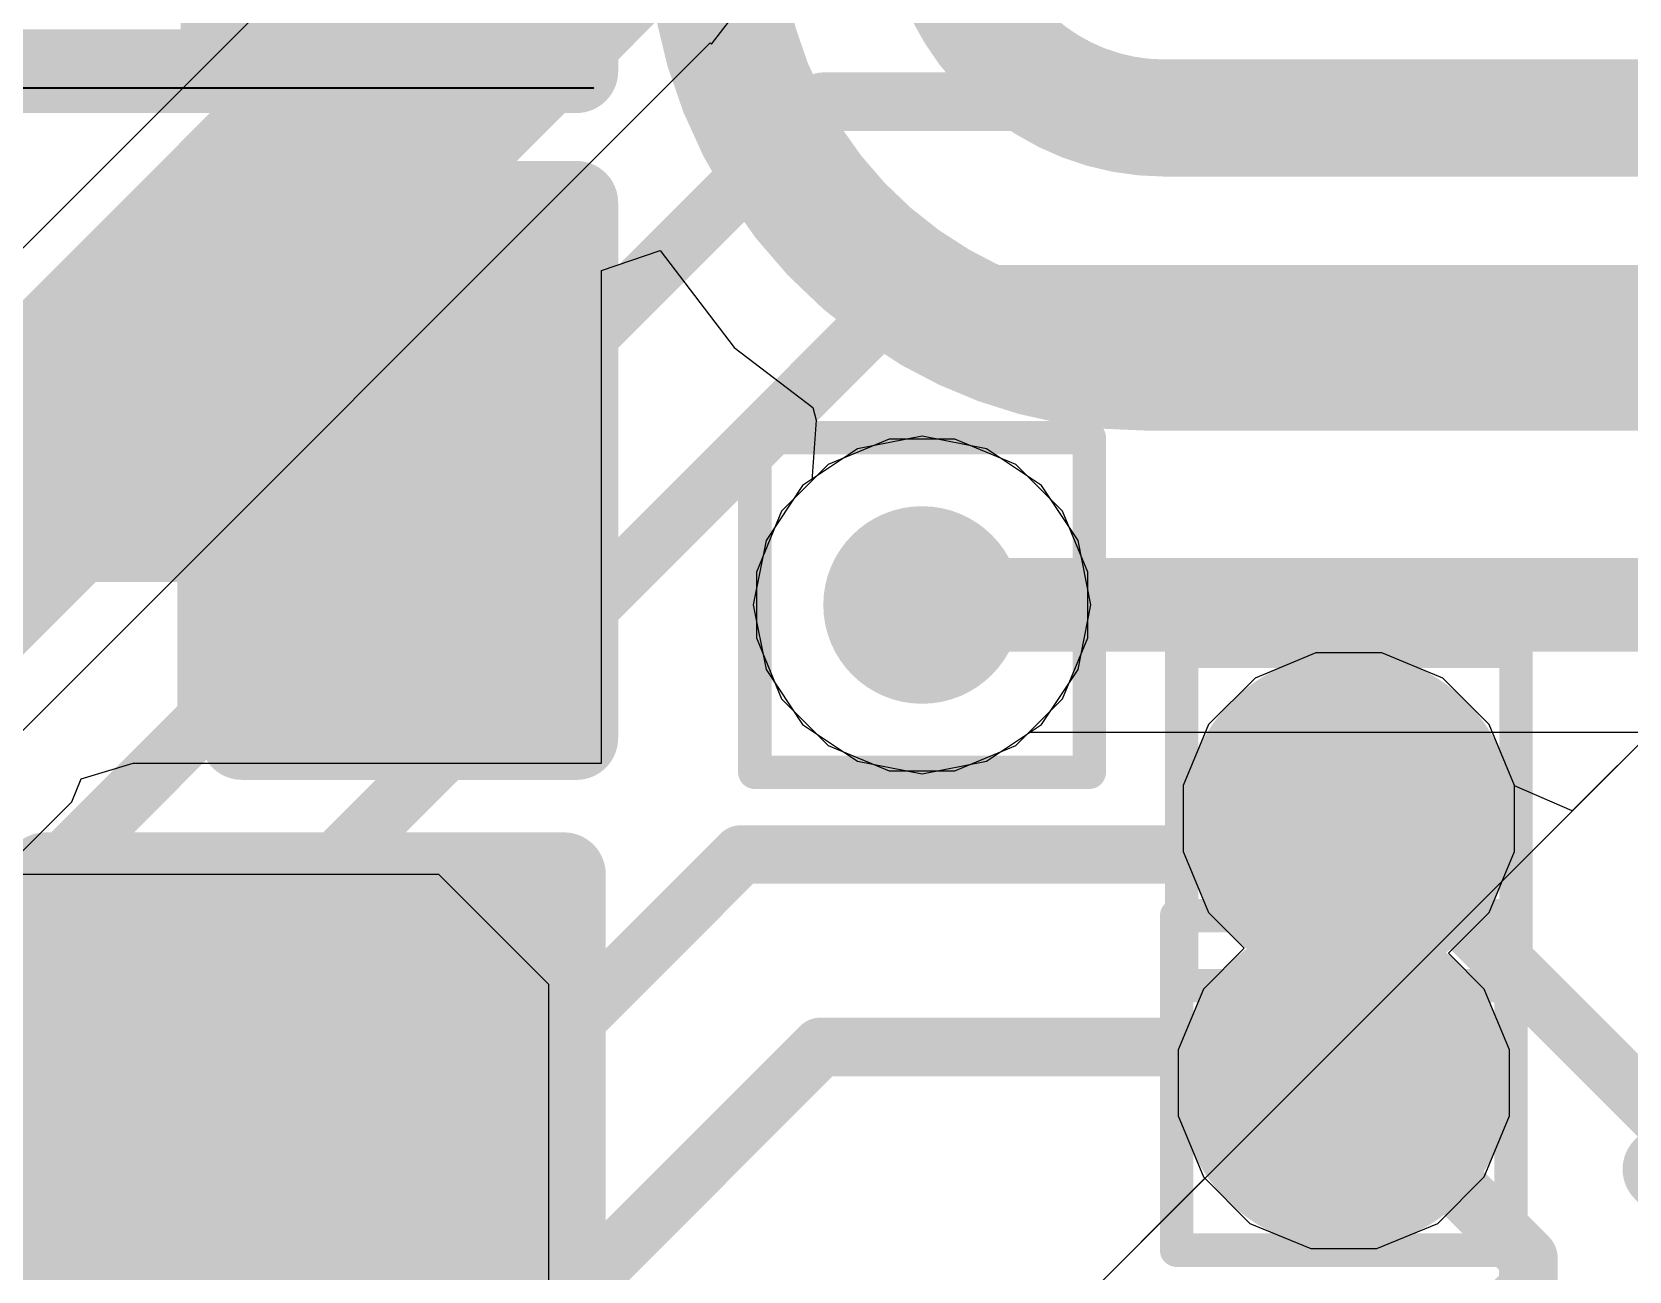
# Model space of a CAD drawing. Header units: inches. Extents: x -6 to 284, y -12 to 154.
# Drawn here: x 41.192 to 43.618, y 10.993 to 12.875 of the extents above; entities that cross this region are included whole.
import ezdxf

# ---------------------------------------------------------------- set-up
doc = ezdxf.new("R2010")
doc.units = ezdxf.units.IN
for name, color, linetype in [('Bottom Layer', 5, 'Continuous'), ('Bottom Overlay', 54, 'Continuous'), ('Bottom Paste', 16, 'Continuous'), ('Bottom Solder', 6, 'Continuous'), ('Drill Drawing', 1, 'Continuous'), ('GND-1', 16, 'Continuous'), ('GND-2', 90, 'Continuous'), ('GND-3', 216, 'Continuous'), ('GND-4', 54, 'Continuous'), ('PWR-1', 156, 'Continuous'), ('PWR-2', 130, 'Continuous'), ('Signal L1', 76, 'Continuous'), ('Signal L2', 6, 'Continuous'), ('Top Layer', 1, 'Continuous'), ('Top Overlay', 2, 'Continuous'), ('Top Paste', 8, 'Continuous'), ('Top Solder', 216, 'Continuous'), ('Via Holes', 16, 'Continuous')]:
    doc.layers.add(name, color=color, linetype=linetype)

# ---------------------------------------------------------------- blocks, each defined once
blk = doc.blocks.new('R___0201_186')
at = {"layer": 'Top Layer'}
for points in [[(-0.41, 0.185), (-0.14, 0.185), (-0.14, -0.185), (-0.41, -0.185)], [(0.14, 0.185), (0.41, 0.185), (0.41, -0.185), (0.14, -0.185)]]:
    blk.add_hatch(color=1, dxfattribs=at).paths.add_polyline_path(points)
at = {"layer": 'Top Paste'}
for points in [[(-0.41, 0.185), (-0.14, 0.185), (-0.14, -0.185), (-0.41, -0.185)], [(0.14, 0.185), (0.41, 0.185), (0.41, -0.185), (0.14, -0.185)]]:
    blk.add_hatch(color=8, dxfattribs=at).paths.add_polyline_path(points)
at = {"layer": 'Top Solder'}
for points in [[(-0.465, 0.24), (-0.085, 0.24), (-0.085, -0.24), (-0.465, -0.24)], [(0.085, 0.24), (0.465, 0.24), (0.465, -0.24), (0.085, -0.24)]]:
    blk.add_hatch(color=216, dxfattribs=at).paths.add_polyline_path(points)
at = {"layer": 'Top Overlay'}
for points in [[(-0.4826, 0.254, 0.127, 0.127, 0), (-0.4826, -0.254, 0.127, 0.127, 0)], [(0.4826, 0.254, 0.127, 0.127, 0), (-0.4826, 0.254, 0.127, 0.127, 0)], [(0.4826, 0.254, 0.127, 0.127, 0), (0.4826, -0.254, 0.127, 0.127, 0)], [(0.4826, -0.254, 0.127, 0.127, 0), (-0.4826, -0.254, 0.127, 0.127, 0)]]:
    blk.add_lwpolyline(points, format="xyseb", dxfattribs=at)
for points in [[(-0.5143, 0.254, 0.0635, 0.0635, 1), (-0.4508, 0.254, 0.0635, 0.0635, 1)], [(-0.5143, 0.254, 0.0635, 0.0635, 1), (-0.4508, 0.254, 0.0635, 0.0635, 1)], [(0.4508, 0.254, 0.0635, 0.0635, 1), (0.5143, 0.254, 0.0635, 0.0635, 1)], [(0.4508, 0.254, 0.0635, 0.0635, 1), (0.5143, 0.254, 0.0635, 0.0635, 1)], [(-0.5143, -0.254, 0.0635, 0.0635, 1), (-0.4508, -0.254, 0.0635, 0.0635, 1)], [(-0.5143, -0.254, 0.0635, 0.0635, 1), (-0.4508, -0.254, 0.0635, 0.0635, 1)], [(0.4508, -0.254, 0.0635, 0.0635, 1), (0.5143, -0.254, 0.0635, 0.0635, 1)], [(0.4508, -0.254, 0.0635, 0.0635, 1), (0.5143, -0.254, 0.0635, 0.0635, 1)]]:
    blk.add_lwpolyline(points, format="xyseb", close=True, dxfattribs=at)
blk = doc.blocks.new('R___0201_187')
at = {"layer": 'Top Layer'}
for points in [[(-0.41, 0.185), (-0.14, 0.185), (-0.14, -0.185), (-0.41, -0.185)], [(0.14, 0.185), (0.41, 0.185), (0.41, -0.185), (0.14, -0.185)]]:
    blk.add_hatch(color=1, dxfattribs=at).paths.add_polyline_path(points)
at = {"layer": 'Top Paste'}
for points in [[(-0.41, 0.185), (-0.14, 0.185), (-0.14, -0.185), (-0.41, -0.185)], [(0.14, 0.185), (0.41, 0.185), (0.41, -0.185), (0.14, -0.185)]]:
    blk.add_hatch(color=8, dxfattribs=at).paths.add_polyline_path(points)
at = {"layer": 'Top Solder'}
for points in [[(-0.465, 0.24), (-0.085, 0.24), (-0.085, -0.24), (-0.465, -0.24)], [(0.085, 0.24), (0.465, 0.24), (0.465, -0.24), (0.085, -0.24)]]:
    blk.add_hatch(color=216, dxfattribs=at).paths.add_polyline_path(points)
at = {"layer": 'Top Overlay'}
for points in [[(0.4826, 0.254, 0.127, 0.127, 0), (-0.4826, 0.254, 0.127, 0.127, 0)], [(-0.4826, 0.254, 0.127, 0.127, 0), (-0.4826, -0.254, 0.127, 0.127, 0)], [(0.4826, 0.254, 0.127, 0.127, 0), (0.4826, -0.254, 0.127, 0.127, 0)], [(0.4826, -0.254, 0.127, 0.127, 0), (-0.4826, -0.254, 0.127, 0.127, 0)]]:
    blk.add_lwpolyline(points, format="xyseb", dxfattribs=at)
for points in [[(-0.5143, 0.254, 0.0635, 0.0635, 1), (-0.4508, 0.254, 0.0635, 0.0635, 1)], [(-0.5143, 0.254, 0.0635, 0.0635, 1), (-0.4508, 0.254, 0.0635, 0.0635, 1)], [(0.4508, 0.254, 0.0635, 0.0635, 1), (0.5143, 0.254, 0.0635, 0.0635, 1)], [(0.4508, 0.254, 0.0635, 0.0635, 1), (0.5143, 0.254, 0.0635, 0.0635, 1)], [(-0.5143, -0.254, 0.0635, 0.0635, 1), (-0.4508, -0.254, 0.0635, 0.0635, 1)], [(-0.5143, -0.254, 0.0635, 0.0635, 1), (-0.4508, -0.254, 0.0635, 0.0635, 1)], [(0.4508, -0.254, 0.0635, 0.0635, 1), (0.5143, -0.254, 0.0635, 0.0635, 1)], [(0.4508, -0.254, 0.0635, 0.0635, 1), (0.5143, -0.254, 0.0635, 0.0635, 1)]]:
    blk.add_lwpolyline(points, format="xyseb", close=True, dxfattribs=at)
blk = doc.blocks.new('R___0402_B_213')
at = {"layer": 'Bottom Layer'}
for points in [[(-0.2413, 0.3175), (-0.2413, -0.3175), (-0.6985, -0.3175), (-0.6985, 0.3175)], [(0.6985, 0.3175), (0.6985, -0.3175), (0.2413, -0.3175), (0.2413, 0.3175)]]:
    blk.add_hatch(color=5, dxfattribs=at).paths.add_polyline_path(points)
at = {"layer": 'Bottom Paste'}
for points in [[(-0.2413, 0.3175), (-0.2413, -0.3175), (-0.6985, -0.3175), (-0.6985, 0.3175)], [(0.6985, 0.3175), (0.6985, -0.3175), (0.2413, -0.3175), (0.2413, 0.3175)]]:
    blk.add_hatch(color=16, dxfattribs=at).paths.add_polyline_path(points)
at = {"layer": 'Bottom Solder'}
for points in [[(-0.1863, 0.3725), (-0.1863, -0.3725), (-0.7535, -0.3725), (-0.7535, 0.3725)], [(0.7535, 0.3725), (0.7535, -0.3725), (0.1863, -0.3725), (0.1863, 0.3725)]]:
    blk.add_hatch(color=6, dxfattribs=at).paths.add_polyline_path(points)
at = {"layer": 'Bottom Overlay'}
for points in [[(-0.7874, 0.4064, 0.127, 0.127, 0), (-0.7874, -0.4064, 0.127, 0.127, 0)], [(0.7874, 0.4064, 0.127, 0.127, 0), (-0.7874, 0.4064, 0.127, 0.127, 0)], [(0.7874, 0.4064, 0.127, 0.127, 0), (0.7874, -0.4064, 0.127, 0.127, 0)], [(0.8128, 0.4318, 0.00323, 0.00323, 0), (-0.8128, 0.4318, 0.00323, 0.00323, 0)], [(0.7874, -0.4064, 0.127, 0.127, 0), (-0.7874, -0.4064, 0.127, 0.127, 0)]]:
    blk.add_lwpolyline(points, format="xyseb", dxfattribs=at)
for points in [[(-0.8191, 0.4064, 0.0635, 0.0635, 1), (-0.7556, 0.4064, 0.0635, 0.0635, 1)], [(-0.8191, 0.4064, 0.0635, 0.0635, 1), (-0.7556, 0.4064, 0.0635, 0.0635, 1)], [(0.7556, 0.4064, 0.0635, 0.0635, 1), (0.8191, 0.4064, 0.0635, 0.0635, 1)], [(0.7556, 0.4064, 0.0635, 0.0635, 1), (0.8191, 0.4064, 0.0635, 0.0635, 1)], [(-0.8136, 0.4318, 0.00161, 0.00161, 1), (-0.812, 0.4318, 0.00161, 0.00161, 1)], [(0.812, 0.4318, 0.00161, 0.00161, 1), (0.8136, 0.4318, 0.00161, 0.00161, 1)], [(-0.8191, -0.4064, 0.0635, 0.0635, 1), (-0.7556, -0.4064, 0.0635, 0.0635, 1)], [(-0.8191, -0.4064, 0.0635, 0.0635, 1), (-0.7556, -0.4064, 0.0635, 0.0635, 1)], [(0.7556, -0.4064, 0.0635, 0.0635, 1), (0.8191, -0.4064, 0.0635, 0.0635, 1)], [(0.7556, -0.4064, 0.0635, 0.0635, 1), (0.8191, -0.4064, 0.0635, 0.0635, 1)]]:
    blk.add_lwpolyline(points, format="xyseb", close=True, dxfattribs=at)
blk = doc.blocks.new('C___0603_B_406')
at = {"layer": 'Bottom Layer'}
blk.add_hatch(color=5, dxfattribs=at).paths.add_polyline_path([(-1.143, -0.4445), (-1.143, 0.4445), (-0.381, 0.4445), (-0.381, -0.4445)])
at = {"layer": 'Bottom Paste'}
blk.add_hatch(color=16, dxfattribs=at).paths.add_polyline_path([(-1.143, -0.4445), (-1.143, 0.4445), (-0.381, 0.4445), (-0.381, -0.4445)])
at = {"layer": 'Bottom Solder'}
blk.add_hatch(color=6, dxfattribs=at).paths.add_polyline_path([(-1.203, -0.5045), (-1.203, 0.5045), (-0.321, 0.5045), (-0.321, -0.5045)])
at = {"layer": 'Bottom Overlay'}
for points in [[(-1.2446, 0.5334, 0.127, 0.127, 0), (-1.2446, -0.5334, 0.127, 0.127, 0)], [(-0.4572, -0.5334, 0.127, 0.127, 0), (-1.2446, -0.5334, 0.127, 0.127, 0)]]:
    blk.add_lwpolyline(points, format="xyseb", dxfattribs=at)
for points in [[(-1.2764, -0.5334, 0.0635, 0.0635, 1), (-1.2128, -0.5334, 0.0635, 0.0635, 1)], [(-1.2764, -0.5334, 0.0635, 0.0635, 1), (-1.2128, -0.5334, 0.0635, 0.0635, 1)], [(-0.4889, -0.5334, 0.0635, 0.0635, 1), (-0.4254, -0.5334, 0.0635, 0.0635, 1)]]:
    blk.add_lwpolyline(points, format="xyseb", close=True, dxfattribs=at)
blk = doc.blocks.new('C___0402_B_432')
at = {"layer": 'Bottom Layer'}
for points in [[(-0.2413, 0.3175), (-0.2413, -0.3175), (-0.6985, -0.3175), (-0.6985, 0.3175)], [(0.6985, 0.3175), (0.6985, -0.3175), (0.2413, -0.3175), (0.2413, 0.3175)]]:
    blk.add_hatch(color=5, dxfattribs=at).paths.add_polyline_path(points)
at = {"layer": 'Bottom Paste'}
for points in [[(-0.2413, 0.3175), (-0.2413, -0.3175), (-0.6985, -0.3175), (-0.6985, 0.3175)], [(0.6985, 0.3175), (0.6985, -0.3175), (0.2413, -0.3175), (0.2413, 0.3175)]]:
    blk.add_hatch(color=16, dxfattribs=at).paths.add_polyline_path(points)
at = {"layer": 'Bottom Solder'}
for points in [[(-0.1813, 0.3775), (-0.1813, -0.3775), (-0.7585, -0.3775), (-0.7585, 0.3775)], [(0.7585, 0.3775), (0.7585, -0.3775), (0.1813, -0.3775), (0.1813, 0.3775)]]:
    blk.add_hatch(color=6, dxfattribs=at).paths.add_polyline_path(points)
at = {"layer": 'Bottom Overlay'}
for points in [[(-0.7874, -0.4064, 0.127, 0.127, 0), (-0.7874, 0.4064, 0.127, 0.127, 0)], [(-0.7874, 0.4064, 0.127, 0.127, 0), (-0.2794, 0.4064, 0.127, 0.127, 0)], [(0.2794, 0.4064, 0.127, 0.127, 0), (0.7874, 0.4064, 0.127, 0.127, 0)], [(0.7874, -0.4064, 0.127, 0.127, 0), (0.7874, 0.4064, 0.127, 0.127, 0)], [(-0.7874, -0.4064, 0.127, 0.127, 0), (-0.2794, -0.4064, 0.127, 0.127, 0)], [(0.2794, -0.4064, 0.127, 0.127, 0), (0.7874, -0.4064, 0.127, 0.127, 0)]]:
    blk.add_lwpolyline(points, format="xyseb", dxfattribs=at)
for points in [[(-0.8191, 0.4064, 0.0635, 0.0635, 1), (-0.7556, 0.4064, 0.0635, 0.0635, 1)], [(-0.8191, 0.4064, 0.0635, 0.0635, 1), (-0.7556, 0.4064, 0.0635, 0.0635, 1)], [(-0.3111, 0.4064, 0.0635, 0.0635, 1), (-0.2477, 0.4064, 0.0635, 0.0635, 1)], [(0.2477, 0.4064, 0.0635, 0.0635, 1), (0.3111, 0.4064, 0.0635, 0.0635, 1)], [(0.7556, 0.4064, 0.0635, 0.0635, 1), (0.8191, 0.4064, 0.0635, 0.0635, 1)], [(0.7556, 0.4064, 0.0635, 0.0635, 1), (0.8191, 0.4064, 0.0635, 0.0635, 1)], [(-0.8191, -0.4064, 0.0635, 0.0635, 1), (-0.7556, -0.4064, 0.0635, 0.0635, 1)], [(-0.8191, -0.4064, 0.0635, 0.0635, 1), (-0.7556, -0.4064, 0.0635, 0.0635, 1)], [(-0.3111, -0.4064, 0.0635, 0.0635, 1), (-0.2477, -0.4064, 0.0635, 0.0635, 1)], [(0.2477, -0.4064, 0.0635, 0.0635, 1), (0.3111, -0.4064, 0.0635, 0.0635, 1)], [(0.7556, -0.4064, 0.0635, 0.0635, 1), (0.8191, -0.4064, 0.0635, 0.0635, 1)], [(0.7556, -0.4064, 0.0635, 0.0635, 1), (0.8191, -0.4064, 0.0635, 0.0635, 1)]]:
    blk.add_lwpolyline(points, format="xyseb", close=True, dxfattribs=at)

msp = doc.modelspace()

# ---------------------------------------------------------------- hatches: boundary and pattern name
at = {"layer": 'Bottom Layer'}
h = msp.add_hatch(color=5, dxfattribs=at)
edge = h.paths.add_edge_path()
edge.add_arc((42.544, 12.0046), 0.15, 0, 360)
at = {"layer": 'GND-1'}
h = msp.add_hatch(color=16, dxfattribs=at)
edge = h.paths.add_edge_path()
edge.add_arc((42.544, 12.0046), 0.15, 0, 360)
h = msp.add_hatch(color=16, dxfattribs=at)
edge = h.paths.add_edge_path()
edge.add_arc((43.1923, 11.6805), 0.15, 0, 360)
h = msp.add_hatch(color=16, dxfattribs=at)
edge = h.paths.add_edge_path()
edge.add_arc((43.1847, 11.2789), 0.15, 0, 360)
at = {"layer": 'GND-2'}
h = msp.add_hatch(color=90, dxfattribs=at)
edge = h.paths.add_edge_path()
edge.add_arc((42.544, 12.0046), 0.15, 0, 360)
at = {"layer": 'GND-3'}
h = msp.add_hatch(color=216, dxfattribs=at)
edge = h.paths.add_edge_path()
edge.add_arc((42.544, 12.0046), 0.15, 0, 360)
at = {"layer": 'GND-4'}
h = msp.add_hatch(color=54, dxfattribs=at)
edge = h.paths.add_edge_path()
edge.add_arc((42.544, 12.0046), 0.15, 0, 360)
at = {"layer": 'PWR-1'}
h = msp.add_hatch(color=156, dxfattribs=at)
edge = h.paths.add_edge_path()
edge.add_arc((42.544, 12.0046), 0.15, 0, 360)
at = {"layer": 'PWR-2'}
h = msp.add_hatch(color=130, dxfattribs=at)
edge = h.paths.add_edge_path()
edge.add_arc((42.544, 12.0046), 0.15, 0, 360)
at = {"layer": 'Signal L1'}
h = msp.add_hatch(color=76, dxfattribs=at)
edge = h.paths.add_edge_path()
edge.add_arc((42.544, 12.0046), 0.15, 0, 360)
h = msp.add_hatch(color=76, dxfattribs=at)
edge = h.paths.add_edge_path()
edge.add_arc((43.1923, 11.6805), 0.15, 0, 360)
h = msp.add_hatch(color=76, dxfattribs=at)
edge = h.paths.add_edge_path()
edge.add_arc((43.1847, 11.2789), 0.15, 0, 360)
at = {"layer": 'Signal L2'}
h = msp.add_hatch(color=6, dxfattribs=at)
edge = h.paths.add_edge_path()
edge.add_arc((42.544, 12.0046), 0.15, 0, 360)
at = {"layer": 'Top Layer'}
h = msp.add_hatch(color=1, dxfattribs=at)
edge = h.paths.add_edge_path()
edge.add_arc((42.544, 12.0046), 0.15, 0, 360)
h = msp.add_hatch(color=1, dxfattribs=at)
edge = h.paths.add_edge_path()
edge.add_arc((43.1923, 11.6805), 0.15, 0, 360)
h = msp.add_hatch(color=1, dxfattribs=at)
edge = h.paths.add_edge_path()
edge.add_arc((43.1847, 11.2789), 0.15, 0, 360)
at = {"layer": 'Top Solder'}
h = msp.add_hatch(color=216, dxfattribs=at)
edge = h.paths.add_edge_path()
edge.add_arc((43.1923, 11.6805), 0.2516, 0, 360)
h = msp.add_hatch(color=216, dxfattribs=at)
edge = h.paths.add_edge_path()
edge.add_arc((43.1847, 11.2789), 0.2516, 0, 360)
at = {"layer": 'Via Holes'}
h = msp.add_hatch(color=7, dxfattribs=at)
edge = h.paths.add_edge_path()
edge.add_arc((42.544, 12.0046), 0.075, 0, 360)
h = msp.add_hatch(color=7, dxfattribs=at)
edge = h.paths.add_edge_path()
edge.add_arc((43.1923, 11.6805), 0.075, 0, 360)
h = msp.add_hatch(color=7, dxfattribs=at)
edge = h.paths.add_edge_path()
edge.add_arc((43.1847, 11.2789), 0.075, 0, 360)

# ---------------------------------------------------------------- linework, layer by layer
at = {"layer": 'Bottom Layer'}
for p, q in [((42.0571, 12.5124), (42.146, 12.5426)), ((42.146, 12.5426), (42.2586, 12.3958)), ((42.0571, 11.7644), (42.0571, 12.5124)), ((42.2586, 12.3958), (42.3779, 12.3043)), ((42.3779, 12.3043), (42.3831, 12.2852)), ((42.3831, 12.2852), (42.3767, 12.1931)), ((42.3767, 12.1931), (42.3307, 12.1471)), ((42.3307, 12.1471), (42.2924, 12.0546)), ((42.2924, 12.0546), (42.2924, 11.9545)), ((42.2924, 11.9545), (42.3307, 11.8621)), ((42.3307, 11.8621), (42.4015, 11.7913)), ((42.4015, 11.7913), (42.4939, 11.753)), ((42.594, 11.753), (42.6865, 11.7913)), ((42.6865, 11.7913), (42.7067, 11.8114)), ((42.7067, 11.8114), (44.2078, 11.8114)), ((41.2669, 11.7404), (41.3459, 11.7644)), ((41.3459, 11.7644), (41.3704, 11.7644)), ((41.3704, 11.7644), (42.0571, 11.7644)), ((42.4939, 11.753), (42.594, 11.753)), ((41.2526, 11.7058), (41.2669, 11.7404)), ((40.7286, 11.1818), (41.2526, 11.7058)), ((41.1638, 11.5958), (41.8095, 11.5958)), ((41.8095, 11.5958), (41.9766, 11.4287)), ((41.9766, 11.4287), (41.9766, 7.7096))]:
    msp.add_line(p, q, dxfattribs=at)
for points in [[(42.912, 12.744, 0.1778, 0.1778, -0.414214), (42.5727, 13.0833, 0.1778, 0.1778, 0)], [(41.7015, 12.2089, 0.254, 0.254, 0), (41.7015, 13.0182, 0.254, 0.254, 0)], [(42.5642, 12.4565, 0.2032, 0.2032, -0.267176), (42.2276, 13.0414, 0.2032, 0.2032, 0)], [(42.912, 12.744, 0.1778, 0.1778, 0), (44.5838, 12.744, 0.1778, 0.1778, 0)], [(42.8812, 12.3711, 0.2032, 0.2032, -0.132308), (42.5642, 12.4565, 0.2032, 0.2032, 0)], [(42.8812, 12.3711, 0.2032, 0.2032, 0), (44.5089, 12.3711, 0.2032, 0.2032, 0)], [(41.7015, 12.1073, 0.254, 0.254, 0), (41.7015, 12.2089, 0.254, 0.254, 0)], [(42.544, 12.0046, 0.127, 0.127, 0), (42.5451, 12.0057, 0.127, 0.127, 0)], [(42.5451, 12.0057, 0.127, 0.127, 0), (44.2082, 12.0057, 0.127, 0.127, 0)]]:
    msp.add_lwpolyline(points, format="xyseb", dxfattribs=at)
for points in [[(42.8676, 12.744, 0.0889, 0.0889, 1), (42.9565, 12.744, 0.0889, 0.0889, 1)], [(42.8676, 12.744, 0.0889, 0.0889, 1), (42.9565, 12.744, 0.0889, 0.0889, 1)], [(42.5134, 12.4565, 0.1016, 0.1016, 1), (42.615, 12.4565, 0.1016, 0.1016, 1)], [(42.5134, 12.4565, 0.1016, 0.1016, 1), (42.615, 12.4565, 0.1016, 0.1016, 1)], [(42.8304, 12.3711, 0.1016, 0.1016, 1), (42.932, 12.3711, 0.1016, 0.1016, 1)], [(42.8304, 12.3711, 0.1016, 0.1016, 1), (42.932, 12.3711, 0.1016, 0.1016, 1)], [(41.638, 12.2089, 0.127, 0.127, 1), (41.765, 12.2089, 0.127, 0.127, 1)], [(41.638, 12.2089, 0.127, 0.127, 1), (41.765, 12.2089, 0.127, 0.127, 1)], [(41.638, 12.1073, 0.127, 0.127, 1), (41.765, 12.1073, 0.127, 0.127, 1)], [(42.5122, 12.0046, 0.0635, 0.0635, 1), (42.5757, 12.0046, 0.0635, 0.0635, 1)], [(42.5133, 12.0057, 0.0635, 0.0635, 1), (42.5768, 12.0057, 0.0635, 0.0635, 1)], [(42.5133, 12.0057, 0.0635, 0.0635, 1), (42.5768, 12.0057, 0.0635, 0.0635, 1)]]:
    msp.add_lwpolyline(points, format="xyseb", close=True, dxfattribs=at)
at = {"layer": 'Drill Drawing'}
for points in [[(42.29, 12.2586, 0.0508, 0.0508, 0), (42.798, 12.2586, 0.0508, 0.0508, 0)], [(42.29, 11.7506, 0.0508, 0.0508, 0), (42.29, 12.2586, 0.0508, 0.0508, 0)], [(42.798, 11.7506, 0.0508, 0.0508, 0), (42.798, 12.2586, 0.0508, 0.0508, 0)], [(42.9383, 11.9345, 0.0508, 0.0508, 0), (43.4463, 11.9345, 0.0508, 0.0508, 0)], [(42.9383, 11.4265, 0.0508, 0.0508, 0), (42.9383, 11.9345, 0.0508, 0.0508, 0)], [(43.4463, 11.4265, 0.0508, 0.0508, 0), (43.4463, 11.9345, 0.0508, 0.0508, 0)], [(42.29, 11.7506, 0.0508, 0.0508, 0), (42.798, 11.7506, 0.0508, 0.0508, 0)], [(42.9307, 11.5329, 0.0508, 0.0508, 0), (43.4387, 11.5329, 0.0508, 0.0508, 0)], [(42.9307, 11.0249, 0.0508, 0.0508, 0), (42.9307, 11.5329, 0.0508, 0.0508, 0)], [(43.4387, 11.0249, 0.0508, 0.0508, 0), (43.4387, 11.5329, 0.0508, 0.0508, 0)], [(42.9383, 11.4265, 0.0508, 0.0508, 0), (43.4463, 11.4265, 0.0508, 0.0508, 0)], [(42.9307, 11.0249, 0.0508, 0.0508, 0), (43.4387, 11.0249, 0.0508, 0.0508, 0)]]:
    msp.add_lwpolyline(points, format="xyseb", dxfattribs=at)
for points in [[(42.2773, 12.2586, 0.0254, 0.0254, 1), (42.3027, 12.2586, 0.0254, 0.0254, 1)], [(42.2773, 12.2586, 0.0254, 0.0254, 1), (42.3027, 12.2586, 0.0254, 0.0254, 1)], [(42.7853, 12.2586, 0.0254, 0.0254, 1), (42.8107, 12.2586, 0.0254, 0.0254, 1)], [(42.7853, 12.2586, 0.0254, 0.0254, 1), (42.8107, 12.2586, 0.0254, 0.0254, 1)], [(42.9256, 11.9345, 0.0254, 0.0254, 1), (42.951, 11.9345, 0.0254, 0.0254, 1)], [(42.9256, 11.9345, 0.0254, 0.0254, 1), (42.951, 11.9345, 0.0254, 0.0254, 1)], [(43.4336, 11.9345, 0.0254, 0.0254, 1), (43.459, 11.9345, 0.0254, 0.0254, 1)], [(43.4336, 11.9345, 0.0254, 0.0254, 1), (43.459, 11.9345, 0.0254, 0.0254, 1)], [(42.2773, 11.7506, 0.0254, 0.0254, 1), (42.3027, 11.7506, 0.0254, 0.0254, 1)], [(42.2773, 11.7506, 0.0254, 0.0254, 1), (42.3027, 11.7506, 0.0254, 0.0254, 1)], [(42.7853, 11.7506, 0.0254, 0.0254, 1), (42.8107, 11.7506, 0.0254, 0.0254, 1)], [(42.7853, 11.7506, 0.0254, 0.0254, 1), (42.8107, 11.7506, 0.0254, 0.0254, 1)], [(42.918, 11.5329, 0.0254, 0.0254, 1), (42.9434, 11.5329, 0.0254, 0.0254, 1)], [(42.918, 11.5329, 0.0254, 0.0254, 1), (42.9434, 11.5329, 0.0254, 0.0254, 1)], [(43.426, 11.5329, 0.0254, 0.0254, 1), (43.4514, 11.5329, 0.0254, 0.0254, 1)], [(43.426, 11.5329, 0.0254, 0.0254, 1), (43.4514, 11.5329, 0.0254, 0.0254, 1)], [(42.9256, 11.4265, 0.0254, 0.0254, 1), (42.951, 11.4265, 0.0254, 0.0254, 1)], [(42.9256, 11.4265, 0.0254, 0.0254, 1), (42.951, 11.4265, 0.0254, 0.0254, 1)], [(43.4336, 11.4265, 0.0254, 0.0254, 1), (43.459, 11.4265, 0.0254, 0.0254, 1)], [(43.4336, 11.4265, 0.0254, 0.0254, 1), (43.459, 11.4265, 0.0254, 0.0254, 1)], [(42.918, 11.0249, 0.0254, 0.0254, 1), (42.9434, 11.0249, 0.0254, 0.0254, 1)], [(42.918, 11.0249, 0.0254, 0.0254, 1), (42.9434, 11.0249, 0.0254, 0.0254, 1)], [(43.426, 11.0249, 0.0254, 0.0254, 1), (43.4514, 11.0249, 0.0254, 0.0254, 1)], [(43.426, 11.0249, 0.0254, 0.0254, 1), (43.4514, 11.0249, 0.0254, 0.0254, 1)]]:
    msp.add_lwpolyline(points, format="xyseb", close=True, dxfattribs=at)
at = {"layer": 'GND-1'}
for p, q in [((42.4939, 12.2562), (42.4015, 12.2179)), ((42.594, 12.2562), (42.4939, 12.2562)), ((42.6865, 12.2179), (42.594, 12.2562)), ((42.4015, 12.2179), (42.3307, 12.1471)), ((42.7573, 12.1471), (42.6865, 12.2179)), ((42.3307, 12.1471), (42.2924, 12.0546)), ((42.7956, 12.0546), (42.7573, 12.1471)), ((42.2924, 12.0546), (42.2924, 11.9545)), ((42.7956, 11.9545), (42.7956, 12.0546)), ((42.2924, 11.9545), (42.3307, 11.8621)), ((42.7573, 11.8621), (42.7956, 11.9545)), ((43.1422, 11.9321), (43.0498, 11.8937)), ((43.2423, 11.9321), (43.1422, 11.9321)), ((43.3348, 11.8937), (43.2423, 11.9321)), ((43.0498, 11.8937), (42.979, 11.823)), ((43.4056, 11.823), (43.3348, 11.8937)), ((42.3307, 11.8621), (42.4015, 11.7913)), ((42.6865, 11.7913), (42.7573, 11.8621)), ((42.979, 11.823), (42.9407, 11.7305)), ((43.4439, 11.7305), (43.4056, 11.823)), ((42.4015, 11.7913), (42.4939, 11.753)), ((42.594, 11.753), (42.6865, 11.7913)), ((42.4939, 11.753), (42.594, 11.753)), ((42.9407, 11.7305), (42.9407, 11.6304)), ((43.4439, 11.6304), (43.4439, 11.7305)), ((42.9407, 11.6304), (42.979, 11.5379)), ((43.4056, 11.5379), (43.4439, 11.6304)), ((42.979, 11.5379), (43.0334, 11.4835)), ((43.3435, 11.4759), (43.4056, 11.5379)), ((43.0334, 11.4835), (42.9714, 11.4214)), ((43.398, 11.4214), (43.3435, 11.4759)), ((42.9714, 11.4214), (42.9331, 11.329)), ((43.4363, 11.329), (43.398, 11.4214)), ((42.9331, 11.329), (42.9331, 11.2289)), ((43.4363, 11.2289), (43.4363, 11.329)), ((42.9331, 11.2289), (42.9714, 11.1364)), ((43.398, 11.1364), (43.4363, 11.2289)), ((42.9714, 11.1364), (43.0421, 11.0656)), ((43.3272, 11.0656), (43.398, 11.1364)), ((43.0421, 11.0656), (43.1346, 11.0273)), ((43.2347, 11.0273), (43.3272, 11.0656)), ((43.1346, 11.0273), (43.2347, 11.0273))]:
    msp.add_line(p, q, dxfattribs=at)
at = {"layer": 'GND-2'}
for p, q in [((42.4939, 12.2562), (42.4015, 12.2179)), ((42.594, 12.2562), (42.4939, 12.2562)), ((42.6865, 12.2179), (42.594, 12.2562)), ((42.4015, 12.2179), (42.3307, 12.1471)), ((42.7573, 12.1471), (42.6865, 12.2179)), ((42.3307, 12.1471), (42.2924, 12.0546)), ((42.7956, 12.0546), (42.7573, 12.1471)), ((42.2924, 12.0546), (42.2924, 11.9545)), ((42.7956, 11.9545), (42.7956, 12.0546)), ((42.2924, 11.9545), (42.3307, 11.8621)), ((42.7573, 11.8621), (42.7956, 11.9545)), ((42.3307, 11.8621), (42.4015, 11.7913)), ((42.6865, 11.7913), (42.7573, 11.8621)), ((42.4015, 11.7913), (42.4939, 11.753)), ((42.594, 11.753), (42.6865, 11.7913)), ((42.4939, 11.753), (42.594, 11.753))]:
    msp.add_line(p, q, dxfattribs=at)
at = {"layer": 'GND-3'}
for p, q in [((42.4939, 12.2562), (42.4015, 12.2179)), ((42.594, 12.2562), (42.4939, 12.2562)), ((42.6865, 12.2179), (42.594, 12.2562)), ((42.4015, 12.2179), (42.3307, 12.1471)), ((42.7573, 12.1471), (42.6865, 12.2179)), ((42.3307, 12.1471), (42.2924, 12.0546)), ((42.7956, 12.0546), (42.7573, 12.1471)), ((42.2924, 12.0546), (42.2924, 11.9545)), ((42.7956, 11.9545), (42.7956, 12.0546)), ((42.2924, 11.9545), (42.3307, 11.8621)), ((42.7573, 11.8621), (42.7956, 11.9545)), ((42.3307, 11.8621), (42.4015, 11.7913)), ((42.6865, 11.7913), (42.7573, 11.8621)), ((42.4015, 11.7913), (42.4939, 11.753)), ((42.594, 11.753), (42.6865, 11.7913)), ((42.4939, 11.753), (42.594, 11.753))]:
    msp.add_line(p, q, dxfattribs=at)
at = {"layer": 'GND-4'}
for p, q in [((42.4939, 12.2562), (42.4015, 12.2179)), ((42.594, 12.2562), (42.4939, 12.2562)), ((42.6865, 12.2179), (42.594, 12.2562)), ((42.4015, 12.2179), (42.3307, 12.1471)), ((42.7573, 12.1471), (42.6865, 12.2179)), ((42.3307, 12.1471), (42.2924, 12.0546)), ((42.7956, 12.0546), (42.7573, 12.1471)), ((42.2924, 12.0546), (42.2924, 11.9545)), ((42.7956, 11.9545), (42.7956, 12.0546)), ((42.2924, 11.9545), (42.3307, 11.8621)), ((42.7573, 11.8621), (42.7956, 11.9545)), ((42.3307, 11.8621), (42.4015, 11.7913)), ((42.6865, 11.7913), (42.7573, 11.8621)), ((42.4015, 11.7913), (42.4939, 11.753)), ((42.594, 11.753), (42.6865, 11.7913)), ((42.4939, 11.753), (42.594, 11.753))]:
    msp.add_line(p, q, dxfattribs=at)
at = {"layer": 'PWR-1'}
for p, q in [((42.544, 12.2611), (42.4458, 12.2416)), ((42.6421, 12.2416), (42.544, 12.2611)), ((42.4458, 12.2416), (42.3626, 12.186)), ((42.7254, 12.186), (42.6421, 12.2416)), ((42.3626, 12.186), (42.307, 12.1027)), ((42.781, 12.1027), (42.7254, 12.186)), ((42.307, 12.1027), (42.2874, 12.0046)), ((42.8005, 12.0046), (42.781, 12.1027)), ((42.2874, 12.0046), (42.307, 11.9064)), ((42.781, 11.9064), (42.8005, 12.0046)), ((42.307, 11.9064), (42.3626, 11.8232)), ((42.7254, 11.8232), (42.781, 11.9064)), ((42.3626, 11.8232), (42.4458, 11.7676)), ((42.6421, 11.7676), (42.7254, 11.8232)), ((42.4458, 11.7676), (42.544, 11.748)), ((42.544, 11.748), (42.6421, 11.7676))]:
    msp.add_line(p, q, dxfattribs=at)
at = {"layer": 'PWR-2'}
for p, q in [((42.544, 12.2611), (42.4458, 12.2416)), ((42.6421, 12.2416), (42.544, 12.2611)), ((42.4458, 12.2416), (42.3626, 12.186)), ((42.7254, 12.186), (42.6421, 12.2416)), ((42.3626, 12.186), (42.307, 12.1027)), ((42.781, 12.1027), (42.7254, 12.186)), ((42.307, 12.1027), (42.2874, 12.0046)), ((42.8005, 12.0046), (42.781, 12.1027)), ((42.2874, 12.0046), (42.307, 11.9064)), ((42.781, 11.9064), (42.8005, 12.0046)), ((42.307, 11.9064), (42.3626, 11.8232)), ((42.7254, 11.8232), (42.781, 11.9064)), ((42.3626, 11.8232), (42.4458, 11.7676)), ((42.6421, 11.7676), (42.7254, 11.8232)), ((42.4458, 11.7676), (42.544, 11.748)), ((42.544, 11.748), (42.6421, 11.7676))]:
    msp.add_line(p, q, dxfattribs=at)
at = {"layer": 'Signal L1'}
for points in [[(40.82, 12.0463, 0.0889, 0.0889, 0), (42.3298, 13.5561, 0.0889, 0.0889, 0)], [(40.941, 11.7542, 0.0889, 0.0889, 0), (42.4507, 13.264, 0.0889, 0.0889, 0)], [(40.0171, 10.3923, 0.0889, 0.0889, 0), (42.3935, 12.7687, 0.0889, 0.0889, 0)], [(42.3935, 12.7687, 0.0889, 0.0889, 0), (44.3353, 12.7687, 0.0889, 0.0889, 0)], [(40.1381, 10.1002, 0.0889, 0.0889, 0), (42.5144, 12.4766, 0.0889, 0.0889, 0)], [(42.5144, 12.4766, 0.0889, 0.0889, 0), (44.3277, 12.4766, 0.0889, 0.0889, 0)], [(42.544, 12.0046, 0.1422, 0.1422, 0), (45.8932, 12.0046, 0.1422, 0.1422, 0)], [(43.1923, 11.6257, 0.0889, 0.0889, 0), (43.1923, 11.6805, 0.0889, 0.0889, 0)], [(39.9832, 9.3398, 0.0889, 0.0889, 0), (42.2691, 11.6257, 0.0889, 0.0889, 0)], [(42.2691, 11.6257, 0.0889, 0.0889, 0), (43.1923, 11.6257, 0.0889, 0.0889, 0)], [(39.9016, 8.8452, 0.0889, 0.0889, 0), (42.39, 11.3336, 0.0889, 0.0889, 0)], [(42.39, 11.3336, 0.0889, 0.0889, 0), (43.1847, 11.3336, 0.0889, 0.0889, 0)], [(43.1847, 11.2789, 0.0889, 0.0889, 0), (43.1847, 11.3336, 0.0889, 0.0889, 0)]]:
    msp.add_lwpolyline(points, format="xyseb", dxfattribs=at)
for points in [[(42.3712, 12.7687, 0.0445, 0.0445, 1), (42.4157, 12.7687, 0.0445, 0.0445, 1)], [(42.3712, 12.7687, 0.0445, 0.0445, 1), (42.4157, 12.7687, 0.0445, 0.0445, 1)], [(42.4922, 12.4766, 0.0445, 0.0445, 1), (42.5367, 12.4766, 0.0445, 0.0445, 1)], [(42.4922, 12.4766, 0.0445, 0.0445, 1), (42.5367, 12.4766, 0.0445, 0.0445, 1)], [(42.5084, 12.0046, 0.0711, 0.0711, 1), (42.5795, 12.0046, 0.0711, 0.0711, 1)], [(43.1701, 11.6805, 0.0445, 0.0445, 1), (43.2145, 11.6805, 0.0445, 0.0445, 1)], [(42.2468, 11.6257, 0.0445, 0.0445, 1), (42.2913, 11.6257, 0.0445, 0.0445, 1)], [(42.2468, 11.6257, 0.0445, 0.0445, 1), (42.2913, 11.6257, 0.0445, 0.0445, 1)], [(43.1701, 11.6257, 0.0445, 0.0445, 1), (43.2145, 11.6257, 0.0445, 0.0445, 1)], [(43.1701, 11.6257, 0.0445, 0.0445, 1), (43.2145, 11.6257, 0.0445, 0.0445, 1)], [(42.3678, 11.3336, 0.0445, 0.0445, 1), (42.4123, 11.3336, 0.0445, 0.0445, 1)], [(42.3678, 11.3336, 0.0445, 0.0445, 1), (42.4123, 11.3336, 0.0445, 0.0445, 1)], [(43.1624, 11.3336, 0.0445, 0.0445, 1), (43.2069, 11.3336, 0.0445, 0.0445, 1)], [(43.1624, 11.3336, 0.0445, 0.0445, 1), (43.2069, 11.3336, 0.0445, 0.0445, 1)], [(43.1624, 11.2789, 0.0445, 0.0445, 1), (43.2069, 11.2789, 0.0445, 0.0445, 1)]]:
    msp.add_lwpolyline(points, format="xyseb", close=True, dxfattribs=at)
at = {"layer": 'Signal L2'}
for points in [[(41.664, 12.357, 0.1778, 0.1778, 0), (41.664, 13.5916, 0.1778, 0.1778, 0)], [(41.4352, 12.1282, 0.1778, 0.1778, 0), (41.664, 12.357, 0.1778, 0.1778, 0)], [(39.4929, 12.1282, 0.1778, 0.1778, 0), (41.4352, 12.1282, 0.1778, 0.1778, 0)]]:
    msp.add_lwpolyline(points, format="xyseb", dxfattribs=at)
for points in [[(41.6196, 12.357, 0.0889, 0.0889, 1), (41.7085, 12.357, 0.0889, 0.0889, 1)], [(41.6196, 12.357, 0.0889, 0.0889, 1), (41.7085, 12.357, 0.0889, 0.0889, 1)], [(41.3907, 12.1282, 0.0889, 0.0889, 1), (41.4796, 12.1282, 0.0889, 0.0889, 1)], [(41.3907, 12.1282, 0.0889, 0.0889, 1), (41.4796, 12.1282, 0.0889, 0.0889, 1)]]:
    msp.add_lwpolyline(points, format="xyseb", close=True, dxfattribs=at)
at = {"layer": 'Top Layer'}
for p, q in [((46.0958, 14.2563), (41.0259, 9.1864)), ((41.8557, 13.2241), (40.2612, 11.6296)), ((42.2242, 12.8563), (42.368, 13.0437)), ((40.6275, 11.2634), (42.2222, 12.8582)), ((42.2222, 12.8582), (42.2224, 12.8582)), ((42.2224, 12.8582), (42.2242, 12.8563)), ((44.1166, 12.2771), (43.5317, 11.6922)), ((42.4939, 12.2562), (42.4015, 12.2179)), ((42.594, 12.2562), (42.4939, 12.2562)), ((42.6865, 12.2179), (42.594, 12.2562)), ((42.4015, 12.2179), (42.3307, 12.1471)), ((42.7573, 12.1471), (42.6865, 12.2179)), ((42.3307, 12.1471), (42.2924, 12.0546)), ((42.7956, 12.0546), (42.7573, 12.1471)), ((42.2924, 12.0546), (42.2924, 11.9545)), ((42.7956, 11.9545), (42.7956, 12.0546)), ((42.2924, 11.9545), (42.3307, 11.8621)), ((42.7573, 11.8621), (42.7956, 11.9545)), ((43.1422, 11.9321), (43.0498, 11.8937)), ((43.2423, 11.9321), (43.1422, 11.9321)), ((43.3348, 11.8937), (43.2423, 11.9321)), ((43.0498, 11.8937), (42.979, 11.823)), ((43.4056, 11.823), (43.3348, 11.8937)), ((42.3307, 11.8621), (42.4015, 11.7913)), ((42.6865, 11.7913), (42.7573, 11.8621)), ((42.979, 11.823), (42.9407, 11.7305)), ((43.4439, 11.7305), (43.4056, 11.823)), ((42.4015, 11.7913), (42.4939, 11.753)), ((42.594, 11.753), (42.6865, 11.7913)), ((42.4939, 11.753), (42.594, 11.753)), ((42.9407, 11.7305), (42.9407, 11.6304)), ((43.4439, 11.7301), (43.4439, 11.7305)), ((43.5317, 11.6922), (43.4439, 11.7301)), ((42.9407, 11.6304), (42.979, 11.5379)), ((42.979, 11.5379), (43.0334, 11.4835)), ((43.0334, 11.4835), (42.9714, 11.4214)), ((42.9714, 11.4214), (42.9331, 11.329)), ((42.9331, 11.329), (42.9331, 11.2289)), ((42.9331, 11.2289), (42.9714, 11.1364)), ((42.9714, 11.1364), (42.9736, 11.1341)), ((42.9736, 11.1341), (42.7625, 10.923))]:
    msp.add_line(p, q, dxfattribs=at)
for points in [[(40.4443, 11.4465, 0.254, 0.254, 0), (42.0391, 13.0413, 0.254, 0.254, 0)], [(43.1923, 11.6805, 0.0889, 0.0889, 0), (43.211, 11.6805, 0.0889, 0.0889, 0)], [(43.211, 11.6805, 0.0889, 0.0889, 0), (43.7535, 11.138, 0.0889, 0.0889, 0)], [(43.1847, 11.2789, 0.0889, 0.0889, 0), (43.1994, 11.2789, 0.0889, 0.0889, 0)], [(43.1994, 11.2789, 0.0889, 0.0889, 0), (43.465, 11.0134, 0.0889, 0.0889, 0)], [(43.465, 10.7758, 0.0889, 0.0889, 0), (43.465, 11.0134, 0.0889, 0.0889, 0)]]:
    msp.add_lwpolyline(points, format="xyseb", dxfattribs=at)
for points in [[(43.1701, 11.6805, 0.0445, 0.0445, 1), (43.2145, 11.6805, 0.0445, 0.0445, 1)], [(43.1888, 11.6805, 0.0445, 0.0445, 1), (43.2332, 11.6805, 0.0445, 0.0445, 1)], [(43.1888, 11.6805, 0.0445, 0.0445, 1), (43.2332, 11.6805, 0.0445, 0.0445, 1)], [(43.1624, 11.2789, 0.0445, 0.0445, 1), (43.2069, 11.2789, 0.0445, 0.0445, 1)], [(43.1772, 11.2789, 0.0445, 0.0445, 1), (43.2217, 11.2789, 0.0445, 0.0445, 1)], [(43.1772, 11.2789, 0.0445, 0.0445, 1), (43.2217, 11.2789, 0.0445, 0.0445, 1)], [(43.4427, 11.0134, 0.0445, 0.0445, 1), (43.4872, 11.0134, 0.0445, 0.0445, 1)], [(43.4427, 11.0134, 0.0445, 0.0445, 1), (43.4872, 11.0134, 0.0445, 0.0445, 1)]]:
    msp.add_lwpolyline(points, format="xyseb", close=True, dxfattribs=at)

# ---------------------------------------------------------------- block references
for name, p, rotation in [('R___0402_B_213', (41.2316, 13.2214), 180), ('C___0603_B_406', (40.7554, 11.0624), 180), ('R___0201_186', (44.1923, 10.9862), 135), ('R___0201_187', (43.6208, 10.4147), 135)]:
    msp.add_blockref(name, p, dxfattribs=dict(rotation=rotation))
msp.add_blockref('C___0402_B_432', (41.2316, 12.2089))

doc.saveas('drawing.dxf')
